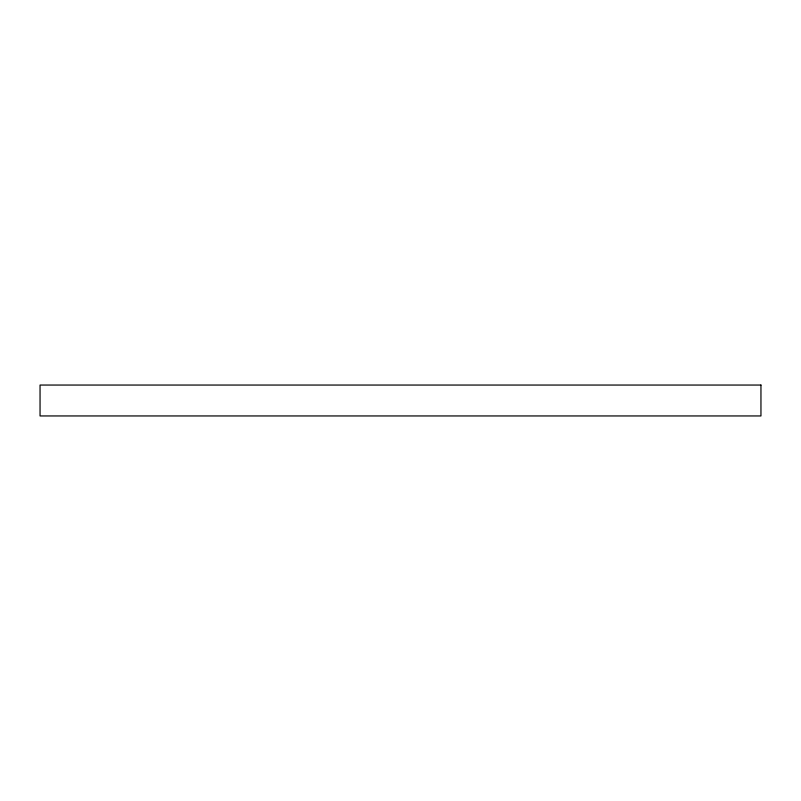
<?xml version="1.0" encoding="UTF-8"?>
<svg xmlns="http://www.w3.org/2000/svg" width="801" height="801" viewBox="0 0 801 801"><rect width="100%" height="100%" fill="white"/><g stroke="black" fill="none" stroke-linecap="round" stroke-linejoin="round"><path stroke-width="1.2" d="M760.95 385.051L40.05 385.051L40.05 415.949L760.95 415.949L760.95 385.051"/></g></svg>
